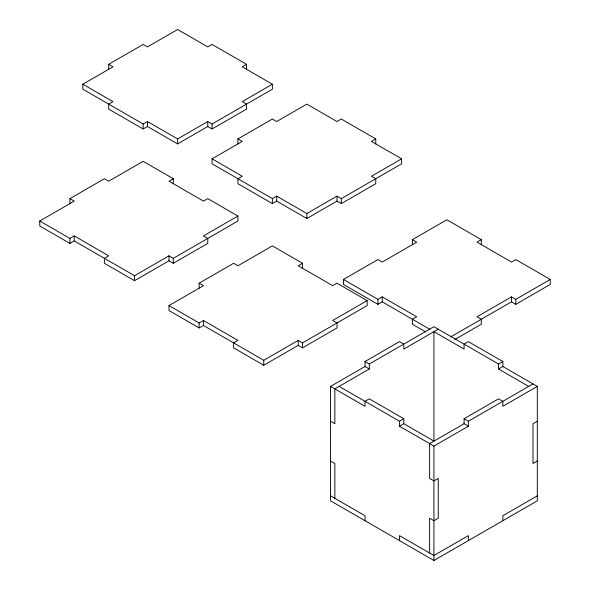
<?xml version="1.0" encoding="UTF-8"?>
<svg xmlns="http://www.w3.org/2000/svg" width="590" height="590" viewBox="0 0 590 590"><rect width="100%" height="100%" fill="white"/><g stroke="black" fill="none" stroke-linecap="round" stroke-linejoin="round"><path stroke-width="0.89" d="M108.685 69.296L108.685 64.317L143.149 44.42L147.456 46.912L177.612 29.5L207.769 46.912L212.076 44.42L246.539 64.317L246.539 69.296M246.539 64.317L242.232 66.81L272.381 84.215L272.381 89.193L212.076 124.011L207.769 121.525L177.612 138.93L147.456 121.525L143.149 124.011L82.836 89.193L82.836 84.215L112.992 66.81L108.685 64.317M82.836 84.215L112.992 101.628L108.685 104.113L108.685 109.091L143.149 128.981L147.456 126.496L177.612 143.908L207.769 126.496L212.076 128.981L246.539 109.091L246.539 104.113L242.232 101.628L272.381 84.215M69.915 203.602L69.915 198.624L104.378 178.726L108.685 181.211L143.149 161.321L173.305 178.726L173.305 183.704M173.305 178.726L168.998 181.211L203.462 201.109L207.769 198.624L237.918 216.036L237.918 221.007L173.305 258.317L168.998 255.824L134.535 275.722L74.222 240.904L69.915 243.39L39.759 225.985L39.759 221.007L74.222 201.109L69.915 198.624M237.918 143.908L237.918 138.93L272.381 119.033L276.695 121.525L306.844 104.113L337.001 121.525L341.308 119.033L375.771 138.93L375.771 143.908M39.759 221.007L69.915 238.419L74.222 235.934L108.685 255.824L104.378 258.317L104.378 263.288L134.535 280.7L168.998 260.802L173.305 263.288L207.769 243.39L207.769 238.419L203.462 235.934L237.918 216.036M375.771 138.93L371.464 141.423L401.62 158.828L401.62 163.806L341.308 198.624L337.001 196.138L306.844 213.543L276.695 196.138L272.381 198.624L212.076 163.806L212.076 158.828L242.232 141.423L237.918 138.93M212.076 158.828L242.232 176.24L237.918 178.726L237.918 183.704L272.381 203.602L276.695 201.109L306.844 218.521L337.001 201.109L341.308 203.602L375.771 183.704L375.771 178.726L371.464 176.24L401.62 158.828M199.147 288.163L199.147 283.185L233.611 263.288L237.918 265.773L272.381 245.882L302.537 263.288L302.537 268.266M302.537 263.288L298.23 265.773L332.694 285.671L337.001 283.185L367.157 300.598L367.157 305.568L302.537 342.879L298.23 340.386L263.767 360.284L203.462 325.466L199.147 327.952L168.998 310.546L168.998 305.568L203.462 285.671L199.147 283.185M168.998 305.568L199.147 322.981L203.462 320.495L237.918 340.386L233.611 342.879L233.611 347.849L263.767 365.262L298.23 345.364L302.537 347.849L337.001 327.952L337.001 322.981L332.694 320.495L367.157 300.598M429.845 329.331L382.231 301.837L377.925 304.329L343.461 284.432L343.461 279.454L377.925 259.556L382.231 262.048L416.695 242.151L412.388 239.665L412.388 244.636M412.388 239.665L446.851 219.768L481.315 239.665L481.315 244.636M343.461 279.454L377.925 299.351L382.231 296.866L416.695 316.764L412.388 319.249L412.388 324.227L425.707 331.912M481.315 239.665L477.008 242.151L511.471 262.048L515.778 259.556L550.241 279.454L550.241 284.432L515.778 304.329L511.471 301.837L450.767 336.883M502.857 366.501L502.857 361.53L498.543 364.015L498.543 368.993L502.857 366.501L537.313 386.398L537.313 500.807L433.93 560.5L330.54 500.807L330.54 386.398L365.004 366.501L365.004 361.53L399.467 341.632L403.774 344.118L403.774 349.096L438.237 329.198M365.004 361.53L369.31 364.015L433.93 326.713L498.543 364.015M369.31 364.015L369.31 368.993L334.847 388.884L334.847 423.709L330.54 421.223M550.241 279.454L515.778 299.351L511.471 296.866L477.008 316.764L481.315 319.249L481.315 324.227L454.684 339.597M339.154 386.398L399.467 421.223L403.774 418.73L403.774 423.709L433.93 441.114L433.93 331.683L464.087 349.096L464.087 344.118L468.394 341.632L502.857 361.53M399.467 421.223L399.467 426.194L403.774 423.709M429.623 553.037L429.623 518.219L433.93 520.705L438.237 518.219L438.237 478.424L433.93 480.909L429.623 478.424L429.623 443.606L464.087 423.709L464.087 418.73L498.543 398.833L502.857 401.325L502.857 406.296L537.313 386.398M464.087 418.73L468.394 421.223L533.006 383.913M399.467 426.194L433.93 446.092L468.394 426.194L468.394 421.223M537.313 421.223L533.006 423.709L533.006 463.504L537.313 461.011M537.313 495.836L502.857 515.734L502.857 520.705M498.543 368.993L528.699 386.398M365.004 366.501L369.31 368.993M464.087 423.709L468.394 426.194M403.774 418.73L369.31 398.833L365.004 401.325L365.004 406.296L330.54 386.398M330.54 461.011L334.847 463.504L334.847 498.321M330.54 495.836L365.004 515.734L365.004 520.705M515.778 299.351L515.778 304.329M511.471 296.866L511.471 301.837M468.394 540.602L468.394 535.631L433.93 555.529L399.467 535.631L399.467 540.602M433.93 446.092L433.93 560.5M382.231 296.866L382.231 301.837M377.925 299.351L377.925 304.329M341.308 198.624L341.308 203.602M337.001 196.138L337.001 201.109M306.844 213.543L306.844 218.521M302.537 342.879L302.537 347.849M298.23 340.386L298.23 345.364M276.695 196.138L276.695 201.109M272.381 198.624L272.381 203.602M263.767 360.284L263.767 365.262M212.076 124.011L212.076 128.981M207.769 121.525L207.769 126.496M203.462 320.495L203.462 325.466M199.147 322.981L199.147 327.952M177.612 138.93L177.612 143.908M173.305 258.317L173.305 263.288M168.998 255.824L168.998 260.802M147.456 121.525L147.456 126.496M143.149 124.011L143.149 128.981M134.535 275.722L134.535 280.7M74.222 235.934L74.222 240.904M69.915 238.419L69.915 243.39"/></g></svg>
